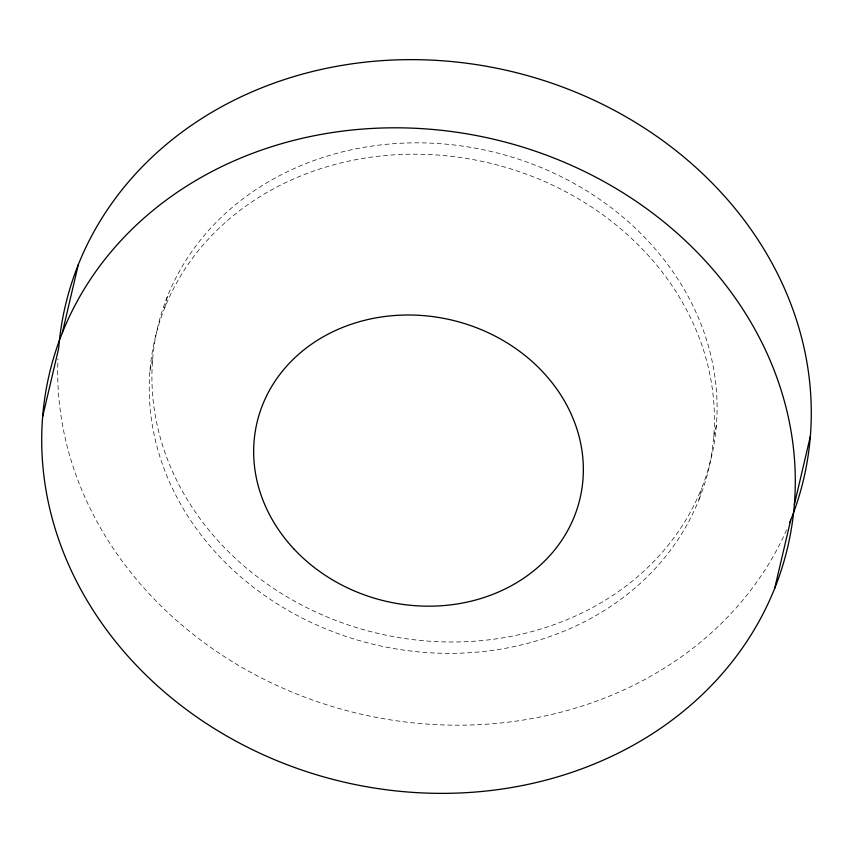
<?xml version="1.0" encoding="UTF-8"?>
<svg xmlns="http://www.w3.org/2000/svg" width="853" height="853" viewBox="0 0 853 853"><rect width="100%" height="100%" fill="white"/><g stroke="black" fill="none" stroke-linecap="round" stroke-linejoin="round"><path stroke-width="0.64" stroke-dasharray="4.26 3.2" d="M149.936 370.842L152.602 359.486M164.693 307.933L167.359 296.577M698.97 499.613A284.401 247.53 13.2 0 0 378.092 156.28A284.401 247.53 13.2 0 0 218.432 555.431A284.401 247.53 13.2 0 0 698.97 499.613L701.635 488.257A284.401 247.53 13.2 0 0 380.758 144.925A284.401 247.53 13.2 0 0 221.098 544.065A284.401 247.53 13.2 0 0 701.635 488.257M713.726 436.704L716.381 425.348M786.626 529.809A379.19 330.036 13.2 0 1 359.134 713.726A379.19 330.036 13.2 0 1 57.993 358.91"/><path stroke-width="1.28" d="M42.65 416.68L58.644 348.504A379.19 330.036 13.2 0 1 511.31 71.439A379.19 330.036 13.2 0 1 789.697 522.612M62.322 332.798L78.316 264.622M774.684 588.378A379.19 330.036 13.2 0 0 346.851 130.594A379.19 330.036 13.2 0 0 133.974 662.792A379.19 330.036 13.2 0 0 774.684 588.378L790.678 520.202M794.356 504.496L810.35 436.32M294.018 549.055A165.898 144.392 13.2 0 0 574.336 516.491A165.898 144.392 13.2 0 0 387.155 316.218A165.898 144.392 13.2 0 0 294.018 549.055"/></g></svg>
